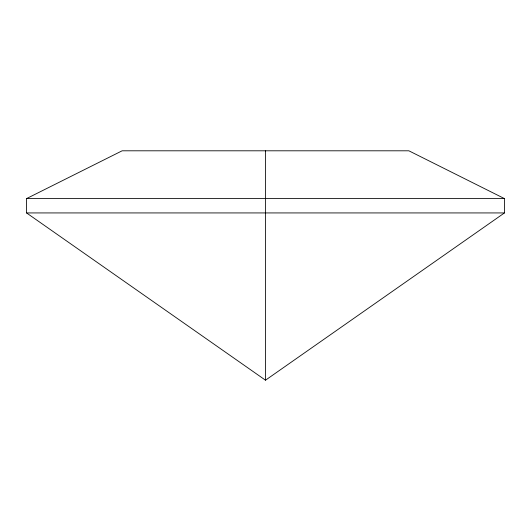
<?xml version="1.0" encoding="UTF-8"?>
<svg xmlns="http://www.w3.org/2000/svg" width="531" height="531" viewBox="0 0 531 531"><rect width="100%" height="100%" fill="white"/><g stroke="black" fill="none" stroke-linecap="round" stroke-linejoin="round"><path stroke-width="0.8" d="M265.5 380.196L504.45 212.931L504.45 198.594L408.87 150.804L122.13 150.804L26.55 198.594L26.55 212.931L265.5 380.196L265.5 150.804M26.55 198.594L504.45 198.594M26.55 212.931L504.45 212.931"/></g></svg>
